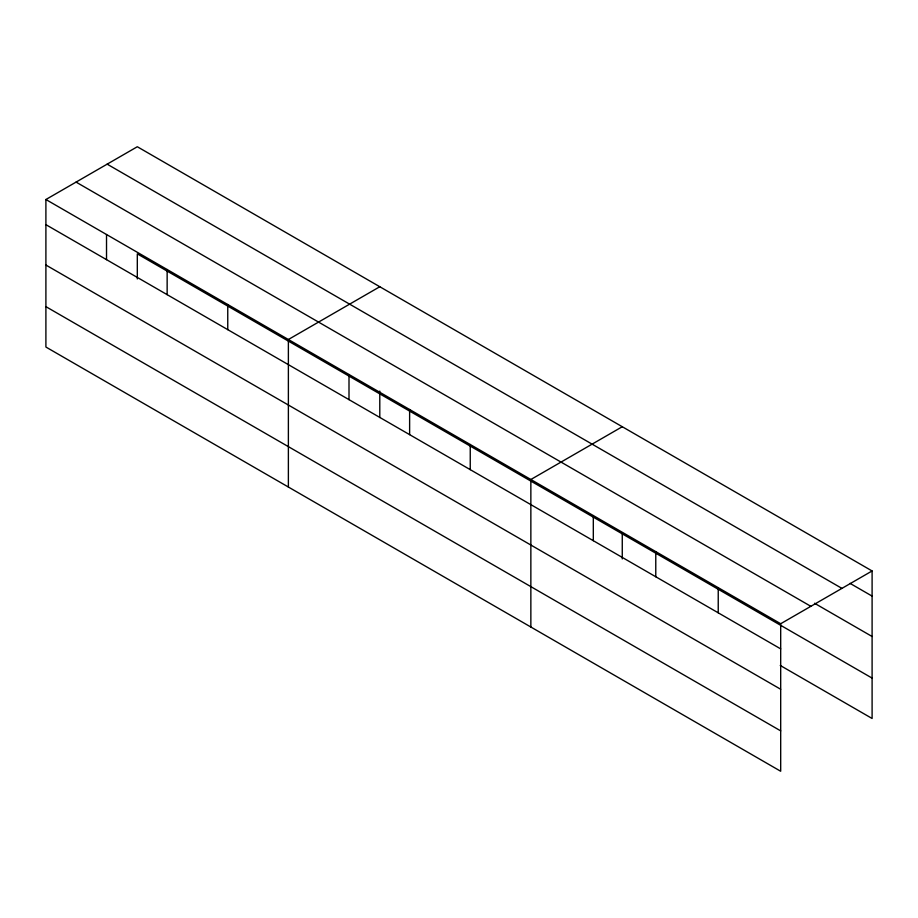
<?xml version="1.0" encoding="UTF-8"?>
<svg xmlns="http://www.w3.org/2000/svg" width="918" height="918" viewBox="0 0 918 918"><rect width="100%" height="100%" fill="white"/><g stroke="black" fill="none" stroke-linecap="round" stroke-linejoin="round"><path stroke-width="1.38" d="M45.9 199.516L780.69 623.735L780.69 771.258L45.9 347.038L45.9 199.516L137.31 146.742L872.1 570.962L872.1 718.484L780.254 665.458M379.788 286.737L288.378 339.511L288.378 487.033M622.266 426.732L530.856 479.506L530.856 627.028M780.69 623.735L872.1 570.962M850.057 583.378L872.1 596.103M107.142 164.15L841.932 588.381M814.541 603.264L872.1 636.495M76.068 182.097L810.858 606.328M872.1 678.104L137.31 253.873L137.31 278.946M45.9 224.658L780.69 648.877M45.9 265.038L780.69 689.269M45.9 306.646L780.69 730.877M718.232 587.681L718.232 612.822M655.773 551.626L655.773 576.768M622.266 533.863L622.266 558.936M593.315 515.56L593.315 540.702M470.245 444.507L470.245 469.649M409.623 409.508L409.623 434.65M379.788 391.091L379.788 417.541M349.001 374.51L349.001 399.651M227.756 304.512L227.756 329.654M167.145 269.513L167.145 294.655M106.522 234.515L106.522 259.656"/></g></svg>
